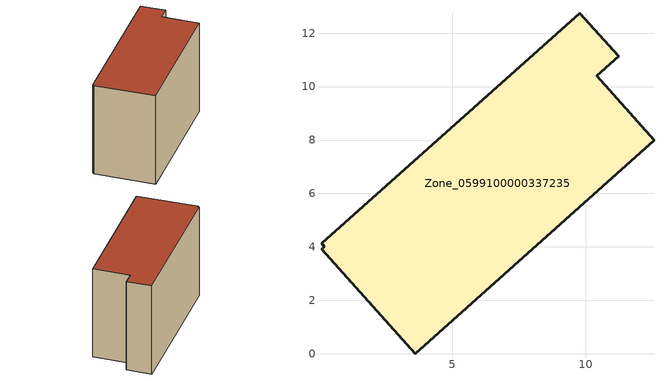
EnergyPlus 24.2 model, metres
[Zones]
Zone_0599100000337235
 floor ground (C_G): 0.11,4.13 9.78,12.75 11.23,11.14 10.4,10.4 12.55,7.99 3.61,0 0.1,3.92 0.21,4.01 z0
 wall outside (C_F): 10.4,10.4 11.23,11.14 9.78,12.75 0.11,4.13 0.21,4.01 0.1,3.92 3.61,0 12.55,7.99 10.4,10.4 z0:8.39
 roof outside (C_R): 0.11,4.13 0.21,4.01 0.1,3.92 3.61,0 12.55,7.99 10.4,10.4 11.23,11.14 9.78,12.75 z8.39
[BUILDING]
Pand.0599100000337235: North Axis=0; Terrain=City; Loads Convergence Tolerance Value=0.04; Temperature Convergence Tolerance Value=0.4; Solar Distribution=FullExterior; Maximum Number of Warmup Days=25; Minimum Number of Warmup Days=1
[Site:Location]
Rotterdam.The.Hague.AP_ZH_NLD Design_Conditions: Latitude=51.96; Longitude=4.45; Time Zone=1; Elevation=-4.5
[SITE:GROUNDTEMPERATURE:BUILDINGSURFACE]
18, 18, 18, 18, 18, 18, 18, 18, 18, 18, 18, 18
[MATERIAL] Thermal Absorptance=0.9; Solar Absorptance=0.7; Visible Absorptance=0.7
Name | Roughness | Thickness | Conductivity | Density | Specific Heat
G.TI.1975-1991 | MediumSmooth | 0.15 | 0.288461 | 540 | 1210
F.TI.1975-1991 | Rough | 0.3 | 0.230769 | 1920 | 840
R.TI.1975-1991 | MediumRough | 0.2 | 0.153846 | 1500 | 1000
[CONSTRUCTION]
C_G: G.TI.1975-1991
C_F: F.TI.1975-1991
C_R: R.TI.1975-1991
[ZONE]
Zone_0599100000337235: Type=1; Multiplier=1; Ceiling Height=Autocalculate; Volume=Autocalculate; Floor Area=autocalculate; Part of Total Floor Area=Yes
[ZONEINFILTRATION:DESIGNFLOWRATE]
Infil_Zone_0599100000337235: Zone or ZoneList or Space or SpaceList=Zone_0599100000337235; Schedule=AlwaysOn; Design Flow Rate Calculation Method=Flow/Area; Flow Rate per Floor Area=0.003; Constant Term Coefficient=1; Temperature Term Coefficient=0; Velocity Term Coefficient=0; Velocity Squared Term Coefficient=0
[HVACTEMPLATE:ZONE:IDEALLOADSAIRSYSTEM]
Zone_0599100000337235: Maximum Heating Supply Air Temperature=50; Minimum Cooling Supply Air Temperature=13; Maximum Heating Supply Air Humidity Ratio=0.0156; Minimum Cooling Supply Air Humidity Ratio=0.0077; Heating Limit=NoLimit; Cooling Limit=NoLimit; Dehumidification Control Type=ConstantSensibleHeatRatio; Cooling Sensible Heat Ratio=0.7; Dehumidification Setpoint=60; Humidification Control Type=None; Humidification Setpoint=30; Outdoor Air Method=None; Outdoor Air Flow Rate per Person=0.00944; Outdoor Air Flow Rate per Zone Floor Area=0; Outdoor Air Flow Rate per Zone=0; Demand Controlled Ventilation Type=None; Outdoor Air Economizer Type=NoEconomizer; Heat Recovery Type=None; Sensible Heat Recovery Effectiveness=0.7; Latent Heat Recovery Effectiveness=0.65
[ZONECONTROL:THERMOSTAT]
ThermostatControl_Zone_0599100000337235: Zone or ZoneList=Zone_0599100000337235; Control Type Schedule=DualSetpointControlType; Control 1=Thermostat_Zone_0599100000337235; Temperature Difference Between Cutout And Setpoint=0
[THERMOSTATSETPOINT:DUALSETPOINT]
Thermostat_Zone_0599100000337235: Heating Setpoint Temperature Schedule=HeatingSetpoint_Zone_0599100000337235; Cooling Setpoint Temperature Schedule=CoolingSetpoint_Zone_0599100000337235
[SCHEDULE:COMPACT]
HeatingSetpoint_Zone_0599100000337235: Through: 12/31, For: AllDays, Until: 24:00, 21
CoolingSetpoint_Zone_0599100000337235: Through: 12/31, For: AllDays, Until: 24:00, 24
DualSetpointControlType: Through: 12/31, For: AllDays, Until: 24:00, 4
AlwaysOn: Through: 12/31, For: AllDays, Until: 24:00, 1
